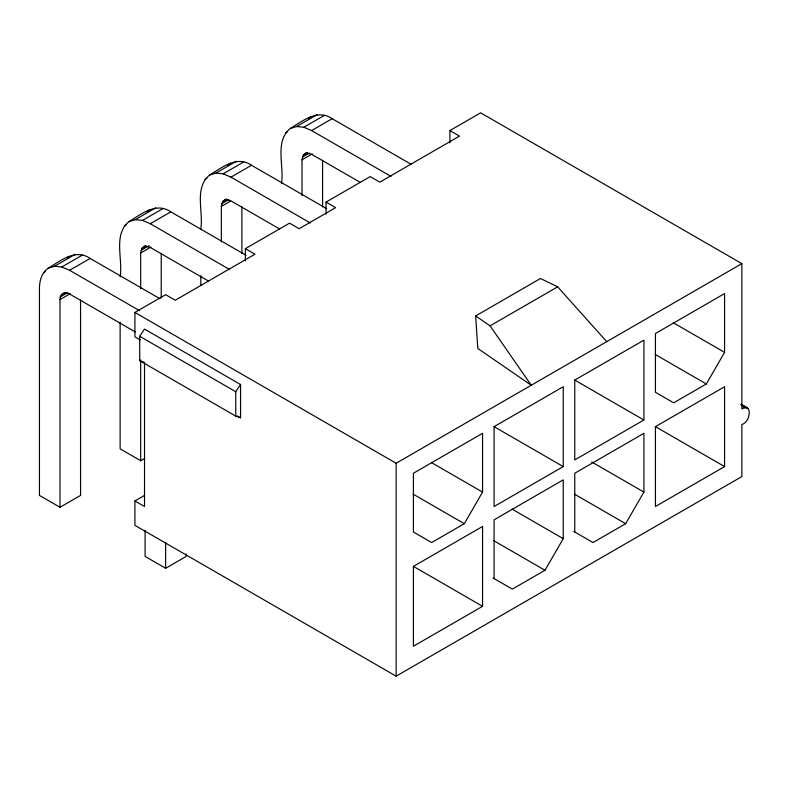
<?xml version="1.0" encoding="UTF-8"?>
<svg xmlns="http://www.w3.org/2000/svg" width="789" height="789" viewBox="0 0 789 789"><rect width="100%" height="100%" fill="white"/><g stroke="black" fill="none" stroke-linecap="round" stroke-linejoin="round"><path stroke-width="1.18" d="M80.557 299.998L80.557 495.413L60.003 507.278L60.003 299.573C59.283 294.218 65.329 290.727 69.61 294.031L135.264 331.942M140.669 288.646L140.669 253.003L141.961 248.2L145.541 245.596M221.344 242.065L221.344 206.422L222.636 201.619L226.216 199.025M302.019 195.494L302.019 159.851L303.301 155.048L306.882 152.445M160.059 298.784L90.153 258.437C75.636 248.259 60.625 260.764 48.287 268.191C41.778 272.471 39.667 280.332 39.45 287.709L39.45 495.413L60.003 507.278M246.02 255.271L170.828 211.856C156.311 201.678 141.29 214.194 128.952 221.61C112.876 234.816 123.153 259.256 120.125 276.771M326.695 208.69L251.504 165.286C236.986 155.108 221.965 167.613 209.627 175.04C193.798 187.9 203.661 211.807 200.791 228.968M411.602 164.566L332.169 118.705C317.651 108.527 302.631 121.042 290.293 128.459C274.227 141.665 284.494 166.104 281.466 183.63M464.317 523.689L482.562 492.089L482.562 433.309L413.416 473.232L413.416 532.003L431.662 542.546L464.317 523.689L413.16 494.151M493.155 578.041L512.337 589.117L544.992 570.269L563.238 538.66L563.238 479.89L494.092 519.813L494.092 578.584M573.83 531.47L593.012 542.546L625.657 523.689L643.913 492.089L643.913 433.309L574.767 473.232L574.767 532.013M706.333 383.967L724.578 352.358L724.578 293.587L655.432 333.51L655.432 392.281L673.678 402.814L706.333 383.967L655.176 354.429M139.712 336.282L144.515 329.072L240.556 384.519L240.556 417.785L235.753 416.119L139.712 360.681L139.712 336.282L235.753 391.729L235.753 416.119M235.753 391.729L240.556 384.519M67.233 257.806L68.83 256.317M147.109 211.965L149.506 209.746M227.784 165.394L230.181 163.175M308.45 118.814L310.846 116.594M43.494 272.629L45.545 271.446M48.287 268.191L54.53 266.258L75.083 254.393M124.159 226.058L126.22 224.865M128.952 221.61L135.195 219.687L155.749 207.823M204.834 179.478L206.886 178.294M209.627 175.04L215.87 173.107L236.424 161.242M285.5 132.907L287.561 131.724M290.293 128.459L296.546 126.536L317.089 114.671M54.53 266.258L61.798 266.978L82.352 255.113M135.195 219.687L142.474 220.407L163.027 208.543M215.87 173.107L223.139 173.827L243.693 161.962M296.546 126.536L303.814 127.256L324.368 115.391M61.798 266.978L69.61 270.302L90.153 258.437M142.474 220.407L150.275 223.721L170.828 211.856M223.139 173.827L230.95 177.15L251.504 165.286M303.814 127.256L311.616 130.57L332.169 118.705M61.286 294.77L65.398 292.403M141.961 248.2L146.073 245.823M222.636 201.619L226.739 199.252M303.301 155.048L307.414 152.672M60.329 296.891L67.519 292.739M141.004 250.32L149.22 245.576M221.67 203.74L228.869 199.587M302.345 157.169L309.535 153.017M60.003 299.573L70.28 293.646M140.669 253.003L150.946 247.065M221.344 206.422L230.595 201.087M302.019 159.851L312.296 153.914M140.245 339.911L134.909 336.834L134.909 312.434L165.641 294.692L175.247 300.244L254.955 254.216L245.349 248.673L245.349 260.873M245.349 248.673L289.533 223.169L299.139 228.711L335.631 207.645L326.025 202.102L326.025 214.292M326.025 202.102L370.199 176.598L379.805 182.141L459.514 136.112L449.917 130.57L449.917 142.77M449.917 130.57L480.649 112.827L741.867 263.644L741.867 408.919C753.298 402.873 750.004 422.717 741.867 424.443L741.867 476.566L396.137 676.173L134.909 525.356L134.909 500.956L144.446 495.453M120.125 322.247L120.125 448.842L140.669 460.707L144.781 458.33M475.649 315.925L490.068 325.847L531.253 385.239L477.799 348.462L475.649 315.925L540.475 278.507L557.655 286.831L606.741 341.657M490.068 325.847L557.655 286.831M145.087 530.543L145.087 556.403L165.641 568.277L186.194 556.403L186.194 553.947M134.909 312.434L396.137 463.251L741.867 263.644M563.238 466.585L494.092 506.499L494.092 426.662L563.238 386.738L563.238 466.585L493.963 426.583M643.913 420.004L574.767 459.928L574.767 380.081L643.913 340.158L643.913 420.004L574.629 380.012M482.562 606.307L413.416 646.23L413.416 566.384L482.562 526.46L482.562 606.307L413.288 566.315M724.578 466.585L655.432 506.499L655.432 426.662L724.578 386.738L724.578 466.585L655.304 426.583M304.83 153.628L306.822 153.017L311.616 154.309L360.336 182.427M224.155 200.209L226.147 199.597L230.95 200.879L279.661 229.007M143.49 246.779L145.472 246.168L150.275 247.45L208.523 281.081M139.712 360.681L143.559 362.003M673.421 322.829L724.578 352.358M311.616 130.57L391.048 176.43M741.196 404.205L747.577 407.893M740.871 404.392L748.653 408.88M741.374 405.783L744.569 407.627M230.95 177.15L310.373 223.001M591.681 461.94L643.913 492.089M150.275 223.721L229.707 269.582M574.5 494.161L625.657 523.689M431.405 462.551L482.562 492.089M512.081 509.122L563.238 538.66M69.61 270.302L139.505 310.649M493.835 540.731L544.992 570.269M237.351 415.941L240.556 417.785M134.909 500.956L144.515 506.499L144.515 362.338M396.137 463.251L396.137 676.173M322.573 160.275L322.573 206.974M241.898 206.846L241.898 253.555M200.791 275.677L200.791 285.51M165.641 542.408L165.641 568.277M161.222 253.427L161.222 297.67M140.669 359.922L140.669 460.707"/></g></svg>
